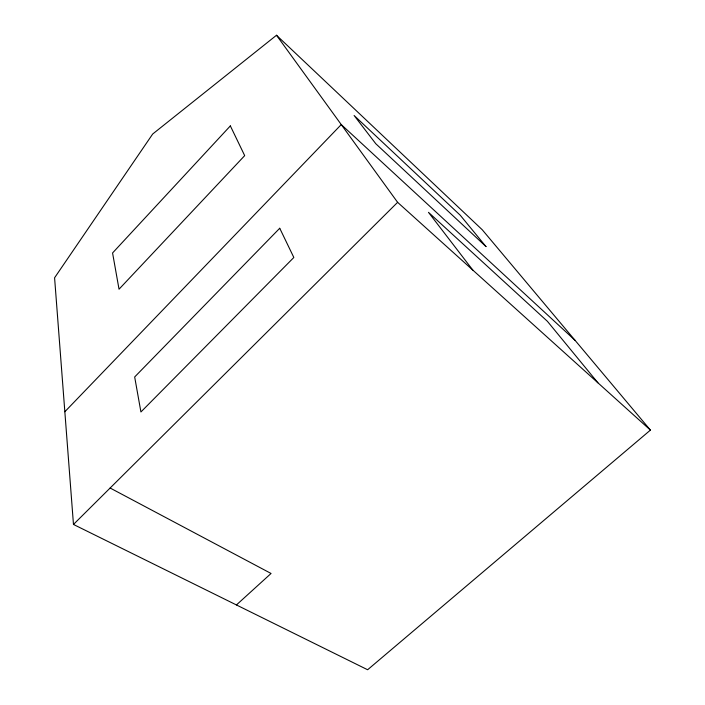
<?xml version="1.0" encoding="UTF-8"?>
<svg xmlns="http://www.w3.org/2000/svg" width="705" height="705" viewBox="0 0 705 705"><rect width="100%" height="100%" fill="white"/><g stroke="black" fill="none" stroke-linecap="round" stroke-linejoin="round"><path stroke-width="1.06" d="M64.834 411.746L341.255 124.582L575.024 340.295M73.47 524.449L397.611 202.335L276.501 35.25L152.685 134.02L54.585 277.779L73.47 524.449L367.622 669.75L650.415 430.112L482.246 229.76L276.501 35.25M236.431 604.943L271.055 573.473L110.13 488.019M397.611 202.335L650.415 430.112M597.902 382.797L547.397 321.313L428.473 212.337L472.861 270.13M230.35 125.904L112.571 252.963L119.03 289.209L244.688 155.629L230.35 125.904M279.735 228.261L134.673 376.964L140.921 411.967L293.835 257.484L279.735 228.261M485.992 246.583L375.791 143.732L354.104 115.488L460.25 215.245L485.992 246.583"/></g></svg>
